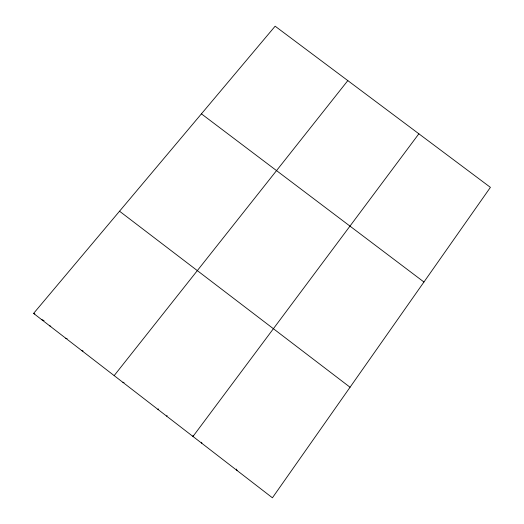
<?xml version="1.0" encoding="UTF-8"?>
<svg xmlns="http://www.w3.org/2000/svg" width="524" height="524" viewBox="0 0 524 524"><rect width="100%" height="100%" fill="white"/><g stroke="black" fill="none" stroke-linecap="round" stroke-linejoin="round"><path stroke-width="0.79" d="M193.042 435.588L192.976 436.466L418.866 133.797M114.16 375.616L347.818 80.611M33.588 313.411L275.139 26.2L490.412 187.356L272.421 497.8L33.588 313.411L34.872 313.942M166.639 416.128L167.11 415.578M157.868 409.362L158.484 408.916M122.885 382.35L124.05 382.33M81.855 350.674L83.061 350.995M65.742 338.235L67.111 338.681M49.649 325.81L50.808 326.249M41.619 319.607L44.055 320.577M201.426 113.852L423.942 282.01M119.538 211.218L350.052 387.249M236.396 469.065L237.038 470.48M201.694 442.276L201.773 443.258"/></g></svg>
